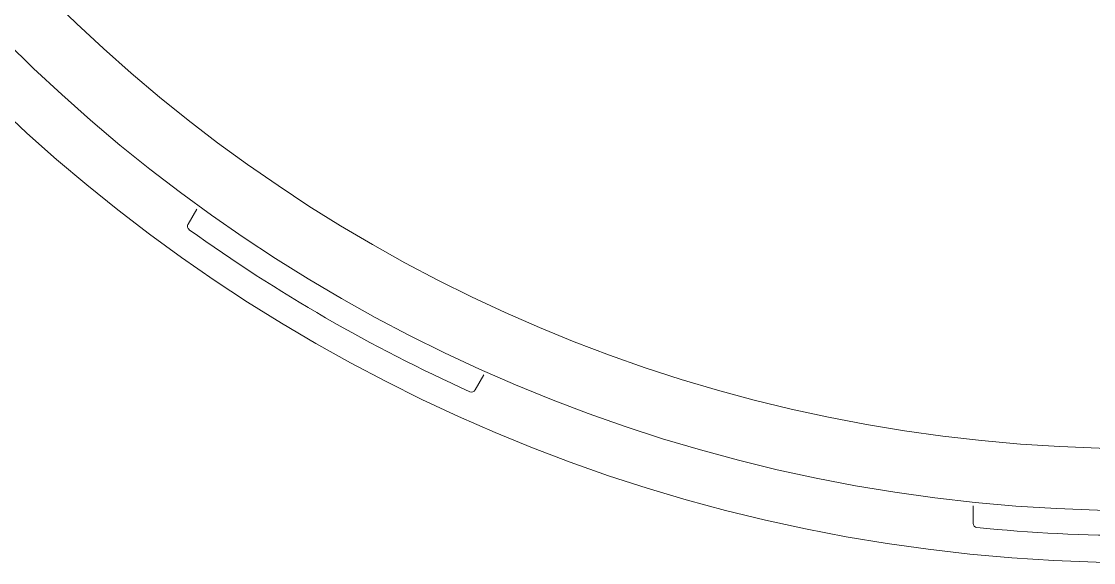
# Model space of a CAD drawing. Header units: inches. Extents: x 0 to 84, y -22 to 124.
# Drawn here: x 35.239 to 36.533, y 4.525 to 5.178 of the extents above; entities that cross this region are included whole.
import ezdxf

# ---------------------------------------------------------------- set-up
doc = ezdxf.new("R2010")
doc.units = ezdxf.units.IN
doc.header["$MEASUREMENT"] = 0
doc.layers.add('1', color=4, linetype='Continuous')

# ---------------------------------------------------------------- blocks, each defined once
blk = doc.blocks.new('FROG')
at = {"layer": '1', "color": 3, "lineweight": 5}
for p, q in [((-1.1471, -1.5868), (-1.1365, -1.5685)), ((-0.7901, -1.7685), (-0.8007, -1.7868)), ((-0.2, -1.9478), (-0.2, -1.9266))]:
    blk.add_line(p, q, dxfattribs=at)
at = {"layer": '1', "linetype": 'Continuous', "lineweight": 15}
for radius in [1.995, 1.9325, 1.8575]:
    blk.add_circle((0, 0), radius, dxfattribs=at)
at = {"layer": '1', "color": 3, "lineweight": 5}
for centre, radius, start, end in [((-1.1428, -1.5893), 0.005, 150, 234.2829), ((0, 0), 1.9625, 234.2829, 245.7171), ((-0.805, -1.7843), 0.005, 245.7171, 330), ((-0.195, -1.9478), 0.005, 180, 264.2829), ((0, 0), 1.9625, 264.2829, 275.7171)]:
    blk.add_arc(centre, radius, start, end, dxfattribs=at)
blk = doc.blocks.new('spa frog')
at = {"layer": '1'}
blk.add_blockref('FROG', (0, 0), dxfattribs=at)
blk = doc.blocks.new('2020 RELAY')
at = {"layer": '1'}
blk.add_blockref('spa frog', (36.5874, 6.0202), dxfattribs=at)

msp = doc.modelspace()

# ---------------------------------------------------------------- block references
msp.add_blockref('2020 RELAY', (0, 0.5))

doc.saveas('drawing.dxf')
